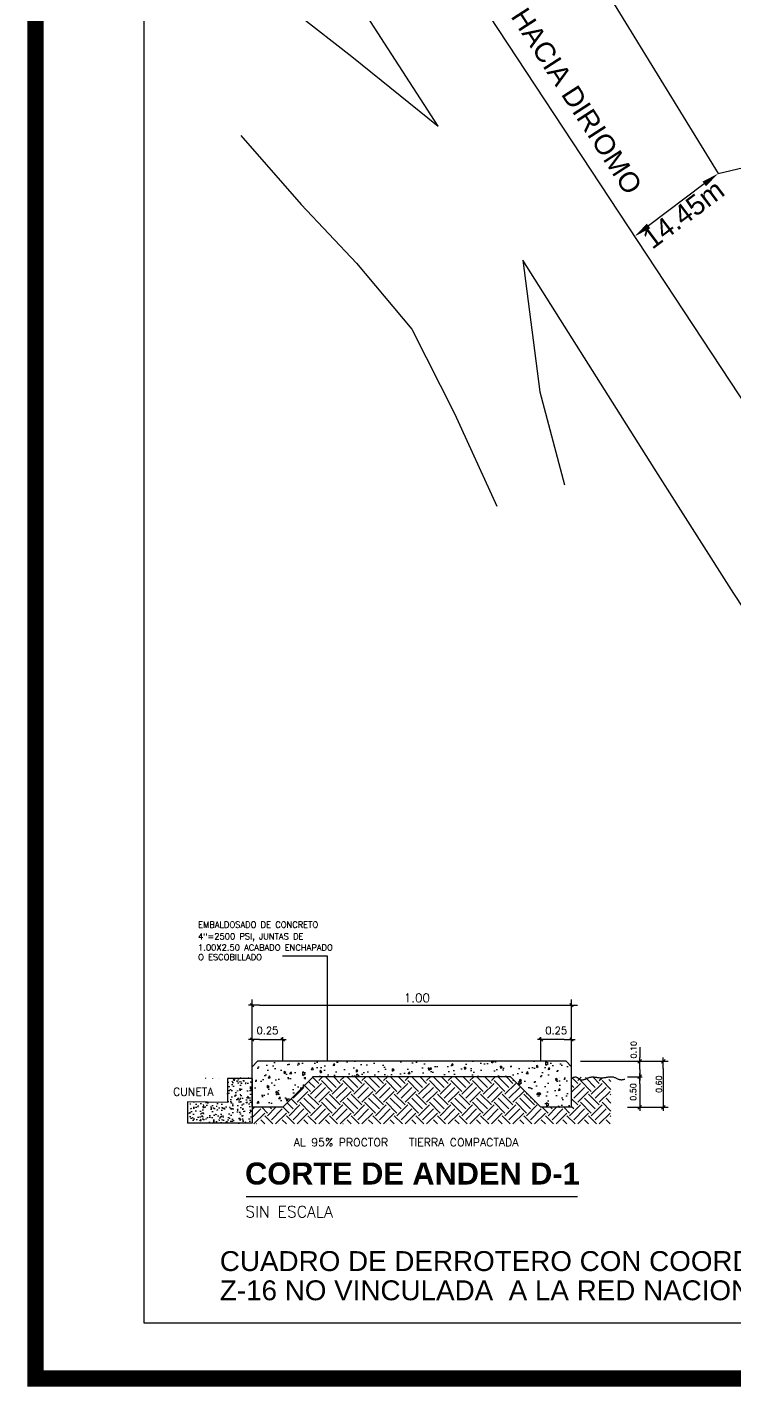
# Model space of a CAD drawing. Header units: millimetres. Extents: x 604785 to 1211550, y 1311006 to 2622648.
# Drawn here: x 604784.8 to 604882.6, y 1311005.5 to 1311193.5 of the extents above; entities that cross this region are included whole.
import ezdxf

# ---------------------------------------------------------------- set-up
doc = ezdxf.new("R2010")
doc.units = ezdxf.units.MM
doc.header["$PDMODE"] = 32
doc.header["$PDSIZE"] = 0.3
for name, color, linetype in [('CAJETIN', 5, 'Continuous'), ('CERCO', 6, 'Continuous'), ('TEXTO 2', 7, 'Continuous')]:
    doc.layers.add(name, color=color, linetype=linetype)
doc.styles.add('ARIALTEXT', font='')
doc.styles.add('PI', font='arial.ttf', dxfattribs={"height": 0.4})
doc.styles.add('PUNTOS PI', font='arial.ttf', dxfattribs={"height": 2.75})
doc.styles.add('ROMANS', font='ROMANS', dxfattribs={"height": 0.2})
doc.styles.get("Standard").update_dxf_attribs({"font": 'arial.ttf'})
doc.styles.get('ARIALTEXT').set_extended_font_data('Arial', bold=True)
doc.dimstyles.new('COTAS LINDEROS', dxfattribs={"dimscale": 40, "dimtxt": 2.75, "dimasz": 0.06, "dimexe": 0.005, "dimexo": 0.005, "dimgap": 0.005, "dimtad": 2, "dimzin": 0, "dimdsep": 46, "dimtxsty": 'PUNTOS PI', "dimcen": 0.09, "dimclrd": 1, "dimclre": 1, "dimclrt": 3, "dimadec": 0, "dimazin": 0, "dimtfac": 1, "dimtofl": 0, "dimtmove": 0, "dimatfit": 3, "dimldrblk": 'ARCHTICK', "dimfxl": 1, "dimtolj": 1, "dimtzin": 0, "dimarcsym": 0})
doc.dimstyles.get("Standard").update_dxf_attribs({"dimtxt": 0.18, "dimasz": 0.18, "dimexe": 0.18, "dimexo": 0.0625, "dimgap": 0.09, "dimtad": 0, "dimtih": 1, "dimtoh": 1, "dimdec": 4, "dimzin": 0, "dimdsep": 46, "dimtxsty": 'Standard', "dimcen": 0.09, "dimadec": 0, "dimazin": 0, "dimtfac": 1, "dimtdec": 4, "dimtofl": 0, "dimtmove": 0, "dimatfit": 3, "dimfxl": 1, "dimtolj": 1, "dimtzin": 0, "dimarcsym": 0})

# ---------------------------------------------------------------- blocks, each defined once
blk = doc.blocks.new('DEPSA')
at = {"color": 8}
blk.add_line((-1, 0), (0.5, 0), dxfattribs=at)
at = {"color": 4}
blk.add_line((-0.25, -0.25), (0.25, 0.25), dxfattribs=at)
blk = doc.blocks.new('*D81')
at = {"color": 1, "lineweight": -2, "transparency": 16777216}
blk.add_line((604878.41, 1311171.84), (604870.7, 1311166.03), dxfattribs=at)
at = {"color": 1, "transparency": 16777216}
for points in [[(604878.17, 1311172.16), (604878.65, 1311171.52), (604880.33, 1311173.28)], [(604870.46, 1311166.35), (604870.94, 1311165.71), (604868.78, 1311164.58)]]:
    blk.add_solid(points, dxfattribs=at)
at = {"layer": 'Defpoints', "color": 0, "transparency": 16777216}
for p in [(604880.33, 1311173.28), (604868.78, 1311164.58), (604868.78, 1311164.58)]:
    blk.add_point(p, dxfattribs=at)
at = {"color": 3, "transparency": 16777216, "insert": (604875.52, 1311167.65), "char_height": 2.75, "attachment_point": 5, "rotation": 36.9963, "style": 'PUNTOS PI'}
blk.add_mtext('\\A1;14.45m', dxfattribs=at)
blk = doc.blocks.new('_ArchTick')
at = {"color": 0, "linetype": 'ByBlock', "const_width": 0.15}
blk.add_lwpolyline([(-0.5, -0.5), (0.5, 0.5)], dxfattribs=at)

msp = doc.modelspace()

# ---------------------------------------------------------------- hatches: boundary and pattern name
h = msp.add_hatch()
h.set_pattern_fill('AR-CONC', color=6, scale=0.421875, angle=45, style=0)
h.set_pattern_definition([(95, (604034.5028, 1310210.7352), (2.32686, 1.9524674), [0.316406, -3.480469]), (40, (604034.5028, 1310210.7352), (-2.6577795, 1.829959), [0.253125, -2.784375]), (145.4514, (604034.6967, 1310210.898), (-0.3309165, 3.782427), [0.268904, -2.957943]), (91.1842, (604033.906, 1310211.3318), (3.677455, 2.689933), [0.47461, -5.220703]), (141.6356, (604034.2126, 1310211.556), (-0.117699, 5.694096), [0.403356, -4.436914]), (36.1842, (604033.906, 1310211.332), (-0.117703, 5.694096), [0.379687, -4.176562]), (66, (604034.3536, 1310211.481), (2.9816926, 0.5795823), [0.316406, -3.480469]), (11, (604034.3536, 1310211.481), (-1.437364, 2.8890356), [0.253125, -2.784375]), (116.4514, (604034.602, 1310211.5293), (1.544331, 3.468617), [0.268904, -2.957943]), (82.5, (604034.5028, 1310210.7352), (-0.9567838, 1.029332), [0, -2.750625, 0, -2.8265625, 0, -2.794922]), (52.5, (604034.5028, 1310210.7352), (-0.3918077, 1.9613367), [0, -1.6115625, 0, -2.6873437, 0, -1.0652344]), (12.5, (604033.8375, 1310210.07), (1.6597329, 1.5251657), [0, -1.0546875, 0, -3.290625, 0, -4.3664062]), (2.5, (604033.5392, 1310209.7716), (1.4410827, 2.0383304), [0, -1.3710937, 0, -2.1853125, 0, -3.1007812])])
h.paths.add_polyline_path([(604859.297, 1311050.549), (604860.054, 1311049.791), (604860.054, 1311044.187), (604855.836, 1311044.187), (604851.617, 1311048.406), (604824.358, 1311048.406), (604820.139, 1311044.187), (604815.92, 1311044.187), (604815.92, 1311049.791), (604816.678, 1311050.549)])
at = {"true_color": 0x000000}
h = msp.add_hatch(dxfattribs=at)
h.set_pattern_fill('AR-CONC', color=18, scale=0.01)
h.set_pattern_definition([(50, (301981.1207, 655455.9095), (1.82184669, -0.1593908554), [0.1905, -2.0955]), (355, (301981.1207, 655455.9095), (-0.3524342142, 1.9105684524), [0.1524, -1.6764058417]), (100.4514447, (301981.2725, 655455.8962), (1.469412471, 1.751177519), [0.161900088, -1.780902446]), (46.1842, (301981.1207, 655456.4175), (2.710790409, -0.420423279), [0.28575, -3.14325]), (96.6355576, (301981.3466, 655456.3824), (2.3740413405, 2.474261246), [0.242850231, -2.671356082]), (351.18415117, (301981.1207, 655456.4175), (2.374041341, 2.474261246), [0.228599671, -2.514597319]), (21, (301981.3747, 655456.2905), (1.5161439127, -1.022651982), [0.1905, -2.0955]), (326, (301981.3747, 655456.2905), (0.6180202835, 1.841879661), [0.1524, -1.6764]), (71.451445, (301981.501, 655456.2053), (2.134164193, 0.819227689), [0.161900088, -1.780899376]), (37.5, (301981.1207, 655455.9095), (0.0308860325, 0.84555038873), [0, -1.65608, 0, -1.7018, 0, -1.68275]), (7.5, (301981.1207, 655455.9095), (0.6681966251, 1.0018057482), [0, -0.97028, 0, -1.61798, 0, -0.64135]), (327.5, (301980.5543, 655455.9095), (1.3559059517, -0.0572874399), [0, -0.635, 0, -1.9812, 0, -2.6289]), (317.5, (301980.3003, 655455.9095), (1.4812918139, 0.2542649103), [0, -0.8255, 0, -1.31572, 0, -1.8669])])
h.paths.add_polyline_path([(604806.993, 1311044.95), (604806.993, 1311041.971), (604815.92, 1311041.971), (604815.92, 1311048.184), (604812.501, 1311048.184), (604812.501, 1311044.823)])
at = {"true_color": 0x939598}
h = msp.add_hatch(dxfattribs=at)
h.set_pattern_fill('EARTH', color=252, scale=8.4375, angle=45, style=0)
h.set_pattern_definition([(45, (605842.3562, 1310215.5746), (2e-16, 2.9831067), [2.109375, -2.109375]), (45, (605841.7969, 1310216.134), (2e-16, 2.9831067), [2.109375, -2.109375]), (45, (605841.2376, 1310216.6933), (2e-16, 2.9831067), [2.109375, -2.109375]), (135, (605841.2376, 1310217.0662), (-2.9831067, 5e-16), [2.109375, -2.109375]), (135, (605841.7969, 1310217.6255), (-2.9831067, 5e-16), [2.109375, -2.109375]), (135, (605842.3562, 1310218.1848), (-2.9831067, 5e-16), [2.109375, -2.109375])])
h.paths.add_polyline_path([(604851.617, 1311048.406), (604855.836, 1311044.187), (604860.054, 1311044.187), (604860.054, 1311048.184), (604858.262, 1311048.272), (604858.398, 1311048.27), (604858.517, 1311048.262), (604858.607, 1311048.256), (604858.712, 1311048.25), (604858.793, 1311048.246), (604858.865, 1311048.241), (604858.931, 1311048.242), (604858.993, 1311048.242), (604859.069, 1311048.23), (604859.108, 1311048.223), (604859.199, 1311048.225), (604859.289, 1311048.223), (604859.416, 1311048.211), (604859.62, 1311048.197), (604859.759, 1311048.208), (604859.858, 1311048.19), (604859.949, 1311048.198), (604860.029, 1311048.2), (604860.08, 1311048.198), (604860.118, 1311048.266), (604860.276, 1311048.196), (604860.362, 1311048.232), (604860.449, 1311048.267), (604860.538, 1311048.298), (604860.629, 1311048.324), (604860.721, 1311048.345), (604860.815, 1311048.36), (604860.911, 1311048.37), (604861.009, 1311048.375), (604861.11, 1311048.375), (604861.213, 1311048.372), (604861.32, 1311048.364), (604861.43, 1311048.353), (604861.543, 1311048.339), (604861.66, 1311048.323), (604861.778, 1311048.306), (604861.898, 1311048.291), (604862.02, 1311048.277), (604862.141, 1311048.266), (604862.262, 1311048.26), (604862.382, 1311048.26), (604862.501, 1311048.266), (604862.618, 1311048.278), (604862.733, 1311048.295), (604862.845, 1311048.314), (604862.955, 1311048.335), (604863.061, 1311048.355), (604863.164, 1311048.374), (604863.264, 1311048.391), (604863.359, 1311048.403), (604863.451, 1311048.41), (604863.541, 1311048.413), (604863.628, 1311048.41), (604863.713, 1311048.403), (604863.797, 1311048.389), (604863.881, 1311048.37), (604863.964, 1311048.345), (604864.048, 1311048.314), (604864.132, 1311048.278), (604864.216, 1311048.239), (604864.3, 1311048.199), (604864.384, 1311048.159), (604864.468, 1311048.12), (604864.552, 1311048.085), (604864.677, 1311048.041), (604864.842, 1311048.007), (604865.008, 1311047.997), (604865.174, 1311048.008), (604865.303, 1311048.03), (604865.388, 1311048.05), (604865.496, 1311048.078), (604865.496, 1311041.896), (604815.92, 1311041.896), (604815.92, 1311048.175), (604808.739, 1311048.143), (604808.832, 1311048.121), (604808.93, 1311048.105), (604809.027, 1311048.102), (604809.127, 1311048.112), (604809.227, 1311048.133), (604809.325, 1311048.159), (604809.414, 1311048.185), (604809.469, 1311048.201), (604809.524, 1311048.216), (604809.583, 1311048.229), (604809.646, 1311048.24), (604809.714, 1311048.247), (604809.789, 1311048.251), (604809.87, 1311048.249), (604809.96, 1311048.242), (604810.059, 1311048.228), (604810.164, 1311048.209), (604810.274, 1311048.185), (604810.385, 1311048.16), (604810.496, 1311048.133), (604810.602, 1311048.107), (604810.703, 1311048.083), (604810.795, 1311048.062), (604810.917, 1311048.037), (604811.041, 1311048.023), (604811.142, 1311048.028), (604811.232, 1311048.051), (604811.312, 1311048.087), (604811.401, 1311048.133), (604811.455, 1311048.16), (604811.513, 1311048.185), (604811.574, 1311048.209), (604811.641, 1311048.228), (604811.714, 1311048.242), (604811.792, 1311048.249), (604811.876, 1311048.251), (604811.963, 1311048.247), (604812.054, 1311048.238), (604812.145, 1311048.226), (604812.238, 1311048.21), (604812.329, 1311048.192), (604812.419, 1311048.173), (604812.505, 1311048.152), (604812.588, 1311048.13), (604812.668, 1311048.109), (604812.744, 1311048.087), (604812.817, 1311048.067), (604812.927, 1311048.036), (604813.043, 1311048.007), (604813.146, 1311047.988), (604813.238, 1311047.983), (604813.323, 1311047.994), (604813.401, 1311048.022), (604813.478, 1311048.066), (604813.552, 1311048.114), (604813.597, 1311048.144), (604813.645, 1311048.173), (604813.695, 1311048.2), (604813.749, 1311048.226), (604813.805, 1311048.247), (604813.865, 1311048.266), (604813.926, 1311048.28), (604813.988, 1311048.291), (604814.051, 1311048.299), (604814.113, 1311048.303), (604814.173, 1311048.303), (604814.231, 1311048.3), (604814.286, 1311048.294), (604814.339, 1311048.284), (604814.389, 1311048.273), (604814.437, 1311048.26), (604814.484, 1311048.246), (604814.561, 1311048.224), (604814.645, 1311048.204), (604814.736, 1311048.192), (604814.828, 1311048.19), (604814.92, 1311048.197), (604815.006, 1311048.213), (604815.085, 1311048.236), (604815.161, 1311048.261), (604815.205, 1311048.276), (604815.252, 1311048.289), (604815.299, 1311048.302), (604815.349, 1311048.313), (604815.402, 1311048.321), (604815.458, 1311048.325), (604815.518, 1311048.324), (604815.584, 1311048.316), (604815.656, 1311048.3), (604815.736, 1311048.273), (604815.823, 1311048.235), (604815.92, 1311048.184), (604815.92, 1311044.187), (604820.139, 1311044.187), (604824.358, 1311048.406)])

# ---------------------------------------------------------------- linework, layer by layer
at = {"color": 8}
for p, q in [((604815.92, 1311049.791), (604815.92, 1311059.072)), ((604816.92, 1311058.304), (604860.871, 1311058.304)), ((604860.054, 1311049.791), (604860.054, 1311059.072)), ((604815.92, 1311049.791), (604815.92, 1311057.236)), ((604860.054, 1311049.791), (604860.054, 1311057.236)), ((604816.92, 1311053.554), (604819.139, 1311053.554)), ((604820.139, 1311050.549), (604820.139, 1311053.893)), ((604855.836, 1311050.549), (604855.836, 1311053.893)), ((604859.054, 1311053.554), (604856.836, 1311053.554)), ((604869.491, 1311052.48), (604869.491, 1311051.045)), ((604861.291, 1311050.549), (604872.991, 1311050.549)), ((604861.291, 1311050.549), (604873.399, 1311050.549)), ((604869.491, 1311049.406), (604869.491, 1311049.549)), ((604872.739, 1311049.549), (604872.739, 1311045.187)), ((604867.791, 1311048.406), (604869.801, 1311048.406)), ((604869.491, 1311047.406), (604869.491, 1311045.187)), ((604867.791, 1311044.187), (604873.399, 1311044.187)), ((604867.791, 1311044.187), (604872.991, 1311044.187))]:
    msp.add_line(p, q, dxfattribs=at)
at = {"color": 7}
for p, q in [((604816.678, 1311050.549), (604815.92, 1311049.791)), ((604859.297, 1311050.549), (604816.678, 1311050.549)), ((604859.297, 1311050.549), (604860.054, 1311049.791)), ((604815.92, 1311048.184), (604815.92, 1311049.791)), ((604860.054, 1311048.184), (604860.054, 1311049.791))]:
    msp.add_line(p, q, dxfattribs=at)
for p, q in [((604815.92, 1311048.184), (604812.501, 1311048.184)), ((604812.501, 1311048.184), (604812.501, 1311044.823)), ((604815.92, 1311048.184), (604815.92, 1311041.971)), ((604812.501, 1311044.823), (604806.993, 1311044.95)), ((604806.993, 1311044.95), (604806.993, 1311041.971)), ((604815.92, 1311041.971), (604806.993, 1311041.971))]:
    msp.add_line(p, q)
at = {"color": 3}
for p, q in [((604815.92, 1311044.187), (604815.92, 1311048.184)), ((604824.358, 1311048.406), (604820.139, 1311044.187)), ((604851.617, 1311048.406), (604824.358, 1311048.406)), ((604851.617, 1311048.406), (604855.836, 1311044.187)), ((604860.054, 1311044.187), (604860.054, 1311048.184)), ((604820.139, 1311044.187), (604815.92, 1311044.187)), ((604860.054, 1311044.187), (604855.836, 1311044.187))]:
    msp.add_line(p, q, dxfattribs=at)
at = {"color": 1}
msp.add_line((604815.071, 1311031.828), (604860.904, 1311031.828), dxfattribs=at)
at = {"const_width": 2.28}
msp.add_lwpolyline([(604785.969, 1311006.678), (605205.069, 1311006.678), (605205.069, 1311303.678), (604785.969, 1311303.678)], close=True, dxfattribs=at)
msp.add_lwpolyline([(604819.16, 1311239.965), (604930.673, 1311070.567)])
at = {"color": 4}
msp.add_lwpolyline([(604860.054, 1311048.184), (604860.209, 1311048.272), (604860.345, 1311048.331), (604860.463, 1311048.365), (604860.567, 1311048.377), (604860.659, 1311048.37), (604860.74, 1311048.35), (604860.812, 1311048.319), (604860.878, 1311048.282), (604860.94, 1311048.242), (604860.999, 1311048.2), (604861.055, 1311048.158), (604861.11, 1311048.117), (604861.164, 1311048.079), (604861.219, 1311048.044), (604861.275, 1311048.015), (604861.333, 1311047.993), (604861.395, 1311047.978), (604861.459, 1311047.97), (604861.526, 1311047.97), (604861.596, 1311047.975), (604861.668, 1311047.987), (604861.742, 1311048.005), (604861.818, 1311048.028), (604861.896, 1311048.056), (604861.975, 1311048.087), (604862.056, 1311048.122), (604862.139, 1311048.159), (604862.223, 1311048.196), (604862.309, 1311048.232), (604862.396, 1311048.267), (604862.485, 1311048.298), (604862.575, 1311048.324), (604862.667, 1311048.345), (604862.761, 1311048.36), (604862.857, 1311048.37), (604862.956, 1311048.375), (604863.056, 1311048.375), (604863.16, 1311048.372), (604863.267, 1311048.364), (604863.377, 1311048.353), (604863.49, 1311048.339), (604863.606, 1311048.323), (604863.725, 1311048.306), (604863.845, 1311048.291), (604863.966, 1311048.277), (604864.088, 1311048.266), (604864.209, 1311048.26), (604864.329, 1311048.26), (604864.448, 1311048.266), (604864.565, 1311048.278), (604864.679, 1311048.295), (604864.792, 1311048.314), (604864.901, 1311048.335), (604865.008, 1311048.355), (604865.111, 1311048.374), (604865.21, 1311048.391), (604865.306, 1311048.403), (604865.398, 1311048.41), (604865.488, 1311048.413), (604865.575, 1311048.41), (604865.66, 1311048.403), (604865.744, 1311048.389), (604865.828, 1311048.37), (604865.911, 1311048.345), (604865.994, 1311048.314), (604866.078, 1311048.278), (604866.162, 1311048.239), (604866.246, 1311048.199), (604866.331, 1311048.159), (604866.415, 1311048.12), (604866.499, 1311048.085), (604866.582, 1311048.056), (604866.665, 1311048.032), (604866.748, 1311048.015), (604866.831, 1311048.004), (604866.914, 1311047.999), (604866.997, 1311047.999), (604867.081, 1311048.005), (604867.165, 1311048.015), (604867.249, 1311048.03), (604867.335, 1311048.05), (604867.421, 1311048.072), (604867.443, 1311048.079)], dxfattribs=at)
at = {"layer": 'CAJETIN'}
for p, q in [((604800.969, 1311288.678), (604800.969, 1311014.381)), ((604800.969, 1311014.381), (605190.069, 1311014.381))]:
    msp.add_line(p, q, dxfattribs=at)
at = {"layer": 'CERCO'}
for points in [[(604834.712, 1311247.601), (604880.326, 1311173.281), (604890.034, 1311175.599), (604899.862, 1311177.855), (604919.28, 1311181.345), (604942.288, 1311185.937), (604944.342, 1311186.227), (604962.842, 1311189.905), (604970.985, 1311191.639), (604985.427, 1311194.808), (605000.782, 1311198.528)], [(604822.359, 1311195.184), (604829.674, 1311189.468), (604841.635, 1311179.849), (604807.677, 1311232.396)], [(604814.356, 1311178.537), (604822.701, 1311168.993), (604830.343, 1311160.886), (604837.988, 1311151.762), (604843.865, 1311140.092), (604849.73, 1311127.286)], [(604909.329, 1311074.485), (604909.329, 1311074.485), (604882.469, 1311115.196), (604872.039, 1311131.661), (604853.335, 1311161.306)], [(604853.335, 1311161.306), (604855.669, 1311143.112), (604859.082, 1311130.216)]]:
    msp.add_lwpolyline(points, dxfattribs=at)

# ---------------------------------------------------------------- block references
at = {"color": 8, "xscale": -1}
for p in [(604815.92, 1311058.304), (604815.92, 1311053.554), (604855.836, 1311053.554)]:
    msp.add_blockref('DEPSA', p, dxfattribs=at)
for p, rotation in [((604860.054, 1311058.304), 180), ((604860.054, 1311053.554), 180), ((604869.491, 1311050.549), 270), ((604872.739, 1311050.549), 270), ((604869.491, 1311048.406), 90), ((604869.491, 1311048.406), 270), ((604869.491, 1311044.187), 90), ((604872.739, 1311044.187), 90)]:
    msp.add_blockref('DEPSA', p, dxfattribs=dict(at, rotation=rotation))
at = {"xscale": -1, "rotation": 180}
msp.add_blockref('DEPSA', (604820.139, 1311053.554), dxfattribs=at)

# ---------------------------------------------------------------- texts
for s, height, style, p in [('EMBALDOSADO DE CONCRETO', 0.84375, 'ROMANS', (604808.44, 1311069.002)), ('4"=2500 PSI, JUNTAS DE', 0.84375, 'ROMANS', (604808.44, 1311067.383)), ('1.00X2.50 ACABADO ENCHAPADO', 0.84375, 'ROMANS', (604808.44, 1311065.844)), ('O ESCOBILLADO', 0.84375, 'ROMANS', (604808.44, 1311064.519)), ('CUNETA', 1.1065, 'ROMANS', (604804.983, 1311045.777)), ('AL 95% PROCTOR', 1.10655, 'ROMANS', (604821.671, 1311038.79)), ('TIERRA COMPACTADA', 1.10655, 'ROMANS', (604837.592, 1311038.79)), ('CUADRO DE DERROTERO CON COORDENADAS UTM, WGS84,', 2.75, 'PI', (604811.455, 1311021.545)), ('Z-16 NO VINCULADA  A LA RED NACIONAL DE GEODESIA', 2.75, 'PI', (604811.455, 1311017.505))]:
    msp.add_text(s, height=height, dxfattribs=dict(style=style)).set_placement(p)
at = {"color": 1, "style": 'ROMANS'}
msp.add_text('SIN ESCALA', height=1.5787, dxfattribs=at).set_placement((604814.974, 1311028.955))
at = {"attachment_point": 5, "style": 'ROMANS'}
for s, insert, char_height in [('\\A1;1.00', (604838.69, 1311059.296), 1.2), ('\\A1;0.25', (604818.03, 1311054.799), 1), ('\\A1;0.25', (604857.945, 1311054.799), 1)]:
    msp.add_mtext(s, dxfattribs=dict(at, insert=insert, char_height=char_height))
at = {"char_height": 0.8, "attachment_point": 5, "rotation": 90, "style": 'ROMANS'}
for s, insert in [('\\A1;0.10', (604868.643, 1311052.135)), ('\\A1;0.50', (604868.586, 1311046.297)), ('\\A1;0.60', (604872.135, 1311047.368))]:
    msp.add_mtext(s, dxfattribs=dict(at, insert=insert))
at = {"color": 3, "insert": (604814.938, 1311036.546), "char_height": 3.04054, "attachment_point": 1, "style": 'ARIALTEXT'}
msp.add_mtext('CORTE DE ANDEN D-1', dxfattribs=at)
at = {"layer": 'TEXTO 2', "style": 'PUNTOS PI'}
msp.add_text('HACIA DIRIOMO', height=2.75, rotation=302.87244, dxfattribs=at).set_placement((604851.578, 1311195.014))

# ---------------------------------------------------------------- dimensions: what is measured, and where the dimension line sits
dim = msp.add_aligned_dim(p1=(604880.326, 1311173.281), p2=(604868.783, 1311164.584), distance=0, dimstyle='COTAS LINDEROS', override={"dimpost": 'm'})
dim.commit()
dim.dimension.update_dxf_attribs({"geometry": '*D81', "text_midpoint": (604875.519, 1311167.651)})

# ---------------------------------------------------------------- leaders
at = {"color": 8}
msp.add_leader([(604826.347, 1311050.611), (604826.347, 1311065.063), (604820.097, 1311065.063)], dimstyle='Standard', dxfattribs=at)

doc.saveas('drawing.dxf')
